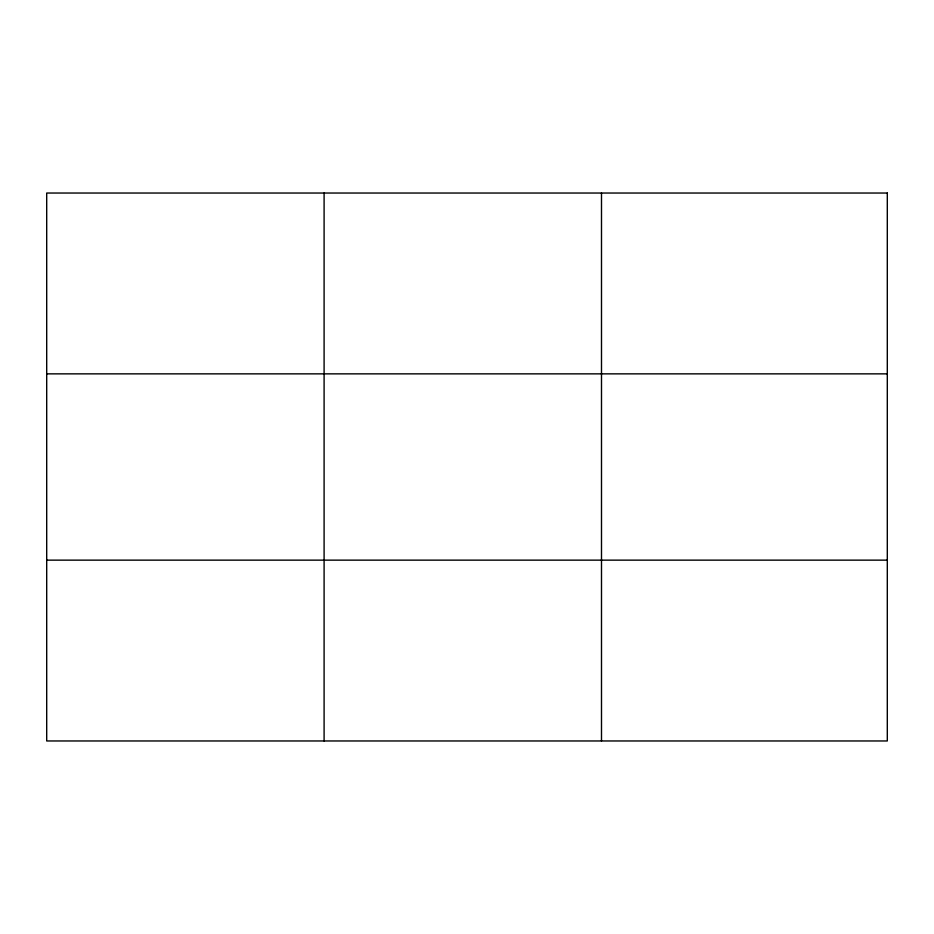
<?xml version="1.0" encoding="UTF-8"?>
<svg xmlns="http://www.w3.org/2000/svg" width="934" height="934" viewBox="0 0 934 934"><rect width="100%" height="100%" fill="white"/><g stroke="black" fill="none" stroke-linecap="round" stroke-linejoin="round"><path stroke-width="1.4" d="M324.098 740.966L324.098 193.034M601.496 740.966L601.496 193.034M46.7 373.857L887.3 373.857M46.7 560.143L887.3 560.143M887.3 193.034L887.3 740.966L46.7 740.966L46.7 193.034L887.3 193.034"/></g></svg>
